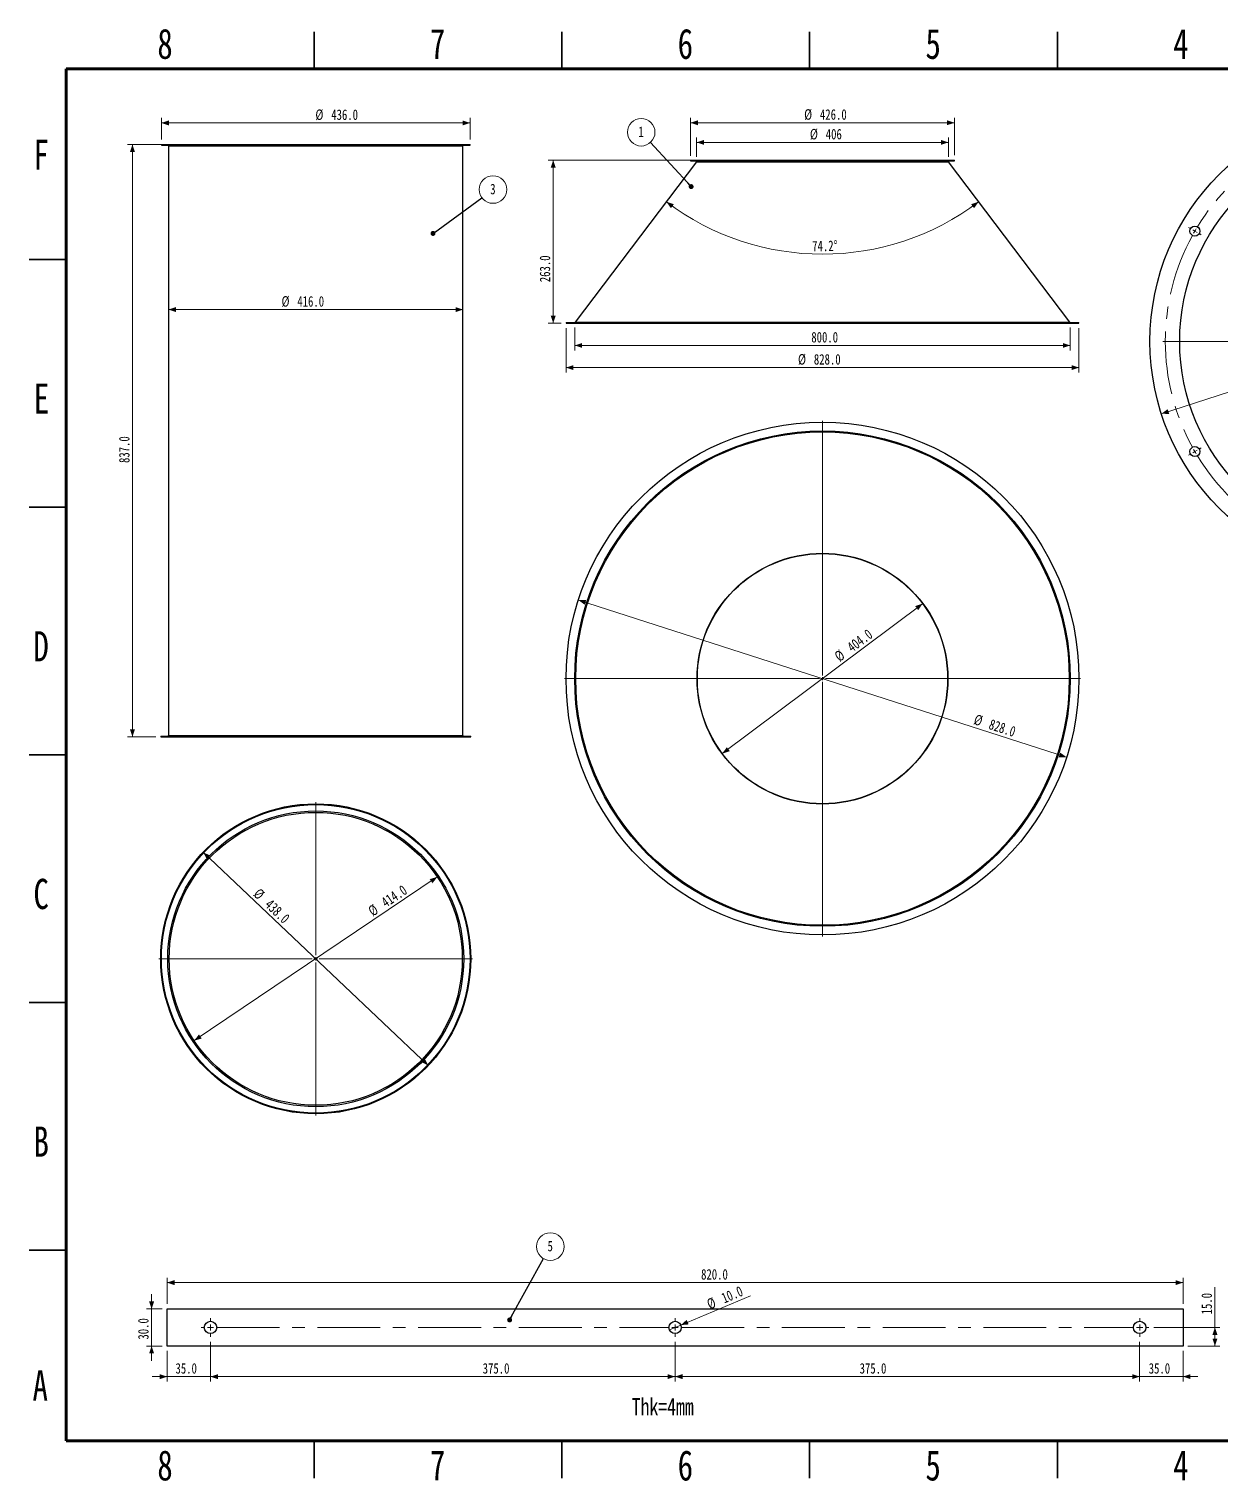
# Paper-space layout 'Sheet9' of a CAD drawing. Header units: millimetres. Extents: x 2 to 418, y 2 to 295.
# Drawn here: x 2.5 to 243, y 1.9 to 295 of the extents above; entities that cross this region are included whole.
import ezdxf

# ---------------------------------------------------------------- set-up
doc = ezdxf.new("R2010")
doc.units = ezdxf.units.MM
doc.linetypes.add('CENTERX2', pattern=[20.32, 12.7, -2.54, 2.54, -2.54])
doc.styles.add('SLDTEXTSTYLE0', font='TXT', dxfattribs={"width": 0.75})
doc.dimstyles.new('SLDDIMSTYLE12', dxfattribs={"dimtxt": 2.116667, "dimasz": 1.5, "dimexe": 0, "dimexo": 0.0625, "dimgap": 0.529167, "dimtad": 1, "dimdec": 1, "dimlfac": 7, "dimrnd": 1e-09, "dimzin": 4, "dimdsep": 46, "dimtxsty": 'SLDTEXTSTYLE0', "dimsah": 1, "dimcen": 0, "dimadec": 0, "dimazin": 1, "dimtfac": 1, "dimtdec": 0, "dimtmove": 0, "dimatfit": 3, "dimfxl": 1, "dimfrac": 2, "dimtolj": 1, "dimtzin": 12, "dimarcsym": 0})
doc.dimstyles.new('SLDDIMSTYLE15', dxfattribs={"dimtxt": 2.116667, "dimasz": 1.5, "dimexe": 0, "dimexo": 0.0625, "dimgap": 0.529167, "dimtad": 1, "dimdec": 1, "dimlfac": 7, "dimrnd": 1e-09, "dimzin": 4, "dimdsep": 46, "dimtxsty": 'SLDTEXTSTYLE0', "dimsah": 1, "dimcen": 0.09, "dimadec": 0, "dimazin": 1, "dimtfac": 1, "dimtdec": 0, "dimtofl": 0, "dimtmove": 0, "dimatfit": 3, "dimfxl": 1, "dimfrac": 2, "dimtolj": 1, "dimtzin": 12, "dimarcsym": 0})
doc.dimstyles.new('SLDDIMSTYLE18', dxfattribs={"dimtxt": 2.116667, "dimasz": 1.5, "dimexe": 0, "dimexo": 0.0625, "dimgap": 0.529167, "dimtad": 1, "dimdec": 1, "dimlfac": 5, "dimrnd": 1e-09, "dimzin": 4, "dimdsep": 46, "dimtxsty": 'SLDTEXTSTYLE0', "dimsah": 1, "dimcen": 0, "dimadec": 0, "dimazin": 1, "dimtfac": 1, "dimtdec": 0, "dimtmove": 0, "dimatfit": 3, "dimfxl": 1, "dimfrac": 2, "dimtolj": 1, "dimtzin": 12, "dimarcsym": 0})
doc.dimstyles.new('SLDDIMSTYLE21', dxfattribs={"dimtxt": 2.116667, "dimasz": 1.5, "dimexe": 0, "dimexo": 0.0625, "dimgap": 0.529167, "dimtad": 1, "dimdec": 1, "dimlfac": 8, "dimrnd": 1e-09, "dimzin": 4, "dimdsep": 46, "dimtxsty": 'SLDTEXTSTYLE0', "dimsah": 1, "dimcen": 0, "dimadec": 0, "dimazin": 1, "dimtfac": 1, "dimtdec": 0, "dimtmove": 0, "dimatfit": 3, "dimfxl": 1, "dimfrac": 2, "dimtolj": 1, "dimtzin": 12, "dimarcsym": 0})
doc.dimstyles.new('SLDDIMSTYLE29', dxfattribs={"dimtxt": 2.116667, "dimasz": 1.5, "dimexe": 0, "dimexo": 0.0625, "dimgap": 0.529167, "dimtad": 1, "dimdec": 1, "dimlfac": 8, "dimrnd": 1e-09, "dimzin": 4, "dimdsep": 46, "dimtxsty": 'SLDTEXTSTYLE0', "dimsah": 1, "dimcen": 0.09, "dimadec": 0, "dimazin": 1, "dimtfac": 1, "dimtdec": 0, "dimtofl": 0, "dimtmove": 0, "dimatfit": 3, "dimfxl": 1, "dimfrac": 2, "dimtolj": 1, "dimtzin": 12, "dimarcsym": 0})
doc.dimstyles.new('SLDDIMSTYLE3', dxfattribs={"dimtxt": 0.18, "dimasz": 1, "dimexe": 0, "dimexo": 0.0625, "dimgap": 0, "dimtad": 0, "dimtih": 1, "dimtoh": 1, "dimdec": 0, "dimrnd": 1e-09, "dimzin": 0, "dimdsep": 46, "dimtxsty": 'Standard', "dimblk1": 'DOT', "dimblk2": 'DOT', "dimsah": 1, "dimcen": 0.09, "dimadec": 0, "dimazin": 0, "dimtfac": 1, "dimtdec": 0, "dimtofl": 0, "dimtmove": 0, "dimatfit": 3, "dimldrblk": 'DOT', "dimfxl": 1, "dimfrac": 2, "dimtolj": 1, "dimtzin": 0, "dimarcsym": 0})
doc.dimstyles.new('SLDDIMSTYLE44', dxfattribs={"dimtxt": 2.116667, "dimasz": 1.5, "dimexe": 0, "dimexo": 0.0625, "dimgap": 0.529167, "dimtad": 1, "dimdec": 4, "dimlfac": 8, "dimzin": 12, "dimdsep": 46, "dimtxsty": 'SLDTEXTSTYLE0', "dimsah": 1, "dimcen": 0.09, "dimazin": 3, "dimtfac": 1, "dimtdec": 0, "dimtofl": 0, "dimtmove": 0, "dimatfit": 3, "dimfxl": 1, "dimfrac": 2, "dimtolj": 1, "dimtzin": 12, "dimarcsym": 0})
doc.dimstyles.new('SLDDIMSTYLE45', dxfattribs={"dimtxt": 2.116667, "dimasz": 1.5, "dimexe": 0, "dimexo": 0.0625, "dimgap": 0.529167, "dimtad": 1, "dimdec": 0, "dimlfac": 8, "dimrnd": 1e-09, "dimzin": 12, "dimdsep": 46, "dimtxsty": 'SLDTEXTSTYLE0', "dimsah": 1, "dimcen": 0.09, "dimadec": 0, "dimazin": 3, "dimtfac": 1, "dimtdec": 0, "dimtofl": 0, "dimtmove": 0, "dimatfit": 3, "dimfxl": 1, "dimfrac": 2, "dimtolj": 1, "dimtzin": 12, "dimarcsym": 0})
doc.dimstyles.new('SLDDIMSTYLE46', dxfattribs={"dimtxt": 2.116667, "dimasz": 1.5, "dimexe": 0, "dimexo": 0.0625, "dimgap": 0.529167, "dimtad": 1, "dimdec": 1, "dimlfac": 4, "dimrnd": 1e-09, "dimzin": 4, "dimdsep": 46, "dimtxsty": 'SLDTEXTSTYLE0', "dimsah": 1, "dimcen": 0.09, "dimadec": 0, "dimazin": 1, "dimtfac": 1, "dimtdec": 0, "dimtmove": 0, "dimatfit": 0, "dimfxl": 1, "dimfrac": 2, "dimtolj": 1, "dimtzin": 12, "dimarcsym": 0})
doc.dimstyles.new('SLDDIMSTYLE47', dxfattribs={"dimtxt": 2.116667, "dimasz": 1.5, "dimexe": 0, "dimexo": 0.0625, "dimgap": 0.529167, "dimtad": 1, "dimdec": 1, "dimlfac": 4, "dimrnd": 1e-09, "dimzin": 4, "dimdsep": 46, "dimtxsty": 'SLDTEXTSTYLE0', "dimsah": 1, "dimcen": 0.09, "dimadec": 0, "dimazin": 1, "dimtfac": 1, "dimtdec": 0, "dimtofl": 0, "dimtmove": 0, "dimatfit": 3, "dimfxl": 1, "dimfrac": 2, "dimtolj": 1, "dimtzin": 12, "dimarcsym": 0})
doc.dimstyles.new('SLDDIMSTYLE48', dxfattribs={"dimtxt": 2.116667, "dimasz": 1.5, "dimexe": 0, "dimexo": 0.0625, "dimgap": 0.529167, "dimtad": 1, "dimdec": 1, "dimlfac": 4, "dimrnd": 1e-09, "dimzin": 4, "dimdsep": 46, "dimtxsty": 'SLDTEXTSTYLE0', "dimblk1": 'NONE', "dimsah": 1, "dimcen": 0, "dimadec": 0, "dimazin": 1, "dimtfac": 1, "dimtdec": 0, "dimtmove": 0, "dimatfit": 3, "dimldrblk": 'NONE', "dimfxl": 1, "dimfrac": 2, "dimtolj": 1, "dimtzin": 12, "dimarcsym": 0})

# ---------------------------------------------------------------- blocks, each defined once
blk = doc.blocks.new('_D_146')
at = {"color": 7, "linetype": 'Continuous', "lineweight": 18}
for p, q in [((29.49, 271.72), (22.37, 271.72)), ((23.37, 152.15), (23.37, 271.72)), ((28.06, 152.15), (22.37, 152.15))]:
    blk.add_line(p, q, dxfattribs=at)
for points in [[(23.37, 271.72), (22.87, 270.22), (23.87, 270.22)], [(23.37, 152.15), (23.87, 153.65), (22.87, 153.65)]]:
    blk.add_solid(points, dxfattribs=at)
at = {"color": 7, "linetype": 'Continuous', "lineweight": 18, "insert": (20.65, 207.43), "char_height": 2.117, "attachment_point": 1, "rotation": 90, "style": 'SLDTEXTSTYLE0'}
blk.add_mtext('837.0', dxfattribs=at)
blk = doc.blocks.new('_D_147')
at = {"color": 7, "linetype": 'Continuous', "lineweight": 18}
for p, q in [((29.21, 272.72), (29.21, 277.08)), ((91.49, 276.08), (29.21, 276.08)), ((91.49, 272.72), (91.49, 277.08))]:
    blk.add_line(p, q, dxfattribs=at)
for points in [[(29.21, 276.08), (30.71, 275.58), (30.71, 276.58)], [(91.49, 276.08), (89.99, 276.58), (89.99, 275.58)]]:
    blk.add_solid(points, dxfattribs=at)
at = {"color": 7, "linetype": 'Continuous', "lineweight": 18, "char_height": 2.117, "attachment_point": 1, "style": 'SLDTEXTSTYLE0'}
for s, insert in [('%%c', (60.29, 278.81)), ('436.0', (63.48, 278.81))]:
    blk.add_mtext(s, dxfattribs=dict(at, insert=insert))
blk = doc.blocks.new('_D_148')
at = {"color": 7, "linetype": 'Continuous', "lineweight": 18}
blk.add_line((90.06, 238.4), (30.64, 238.4), dxfattribs=at)
for points in [[(30.64, 238.4), (32.14, 237.9), (32.14, 238.9)], [(90.06, 238.4), (88.56, 238.9), (88.56, 237.9)]]:
    blk.add_solid(points, dxfattribs=at)
at = {"color": 7, "linetype": 'Continuous', "lineweight": 18, "char_height": 2.117, "attachment_point": 1, "style": 'SLDTEXTSTYLE0'}
for s, insert in [('%%c', (53.45, 241.12)), ('416.0', (56.64, 241.12))]:
    blk.add_mtext(s, dxfattribs=dict(at, insert=insert))
blk = doc.blocks.new('SW_NOTE_104')
at = {"color": 0, "linetype": 'Continuous', "lineweight": 0}
blk.add_circle((2.24, 1.64), 2.78, dxfattribs=at)
at = {"color": 0, "linetype": 'Continuous', "lineweight": 0, "insert": (2.22, 2.8), "char_height": 2.12, "attachment_point": 2, "style": 'SLDTEXTSTYLE0'}
blk.add_mtext('3', dxfattribs=at)
blk = doc.blocks.new('_DOT')
at = {"color": 0, "linetype": 'ByBlock', "lineweight": -2}
blk.add_line((-0.5, 0), (-1, 0), dxfattribs=at)
at = {"color": 0, "linetype": 'ByBlock', "const_width": 0.5}
blk.add_lwpolyline([(-0.25, 0, 1), (0.25, 0, 1)], format="xyb", close=True, dxfattribs=at)
blk = doc.blocks.new('_D_149')
at = {"color": 7, "linetype": 'Continuous', "lineweight": 18}
blk.add_line((84.88, 123.85), (35.82, 90.81), dxfattribs=at)
for points in [[(84.88, 123.85), (83.36, 123.42), (83.91, 122.59)], [(35.82, 90.81), (37.34, 91.24), (36.79, 92.07)]]:
    blk.add_solid(points, dxfattribs=at)
at = {"color": 7, "linetype": 'Continuous', "lineweight": 18, "char_height": 2.117, "attachment_point": 1, "rotation": 33.9531, "style": 'SLDTEXTSTYLE0'}
for s, insert in [('414.0', (73.34, 119.36)), ('%%c', (70.69, 117.57))]:
    blk.add_mtext(s, dxfattribs=dict(at, insert=insert))
blk = doc.blocks.new('_D_150')
at = {"color": 7, "linetype": 'Continuous', "lineweight": 18}
blk.add_line((37.63, 128.84), (83.07, 85.82), dxfattribs=at)
for points in [[(37.63, 128.84), (38.38, 127.45), (39.07, 128.17)], [(83.07, 85.82), (82.32, 87.21), (81.63, 86.49)]]:
    blk.add_solid(points, dxfattribs=at)
at = {"color": 7, "linetype": 'Continuous', "lineweight": 18, "char_height": 2.117, "attachment_point": 1, "rotation": 316.5619, "style": 'SLDTEXTSTYLE0'}
for s, insert in [('%%c', (49.07, 121.75)), ('438.0', (51.39, 119.56))]:
    blk.add_mtext(s, dxfattribs=dict(at, insert=insert))
blk = doc.blocks.new('SW_CENTERMARKSYMBOL_21')
at = {"color": 0, "linetype": 'Continuous', "lineweight": 0}
for p, q in [((0, 0.71), (0, 31.64)), ((-0.71, 0), (-31.64, 0)), ((0, 0), (-0.36, 0)), ((0, 0), (0, 0.36)), ((0, 0), (0, -0.36)), ((0, 0), (0.36, 0)), ((0.71, 0), (31.64, 0)), ((0, -0.71), (0, -31.64))]:
    blk.add_line(p, q, dxfattribs=at)
blk = doc.blocks.new('_D_151')
at = {"color": 7, "linetype": 'Continuous', "lineweight": 18}
for p, q in [((136.11, 268.55), (107.27, 268.55)), ((108.27, 235.67), (108.27, 268.55)), ((109.86, 235.67), (107.27, 235.67))]:
    blk.add_line(p, q, dxfattribs=at)
for points in [[(108.27, 268.55), (107.77, 267.05), (108.77, 267.05)], [(108.27, 235.67), (108.77, 237.17), (107.77, 237.17)]]:
    blk.add_solid(points, dxfattribs=at)
at = {"color": 7, "linetype": 'Continuous', "lineweight": 18, "insert": (105.54, 243.93), "char_height": 2.117, "attachment_point": 1, "rotation": 90, "style": 'SLDTEXTSTYLE0'}
blk.add_mtext('263.0', dxfattribs=at)
blk = doc.blocks.new('_D_152')
at = {"color": 7, "linetype": 'Continuous', "lineweight": 18}
for p, q in [((137.21, 269.22), (137.21, 273.15)), ((188.01, 269.22), (188.01, 273.15)), ((188.01, 272.15), (137.21, 272.15))]:
    blk.add_line(p, q, dxfattribs=at)
for points in [[(137.21, 272.15), (138.71, 271.65), (138.71, 272.65)], [(188.01, 272.15), (186.51, 272.65), (186.51, 271.65)]]:
    blk.add_solid(points, dxfattribs=at)
at = {"color": 7, "linetype": 'Continuous', "lineweight": 18, "char_height": 2.117, "attachment_point": 1, "style": 'SLDTEXTSTYLE0'}
for s, insert in [('%%c', (160.08, 274.88)), ('406', (163.27, 274.88))]:
    blk.add_mtext(s, dxfattribs=dict(at, insert=insert))
blk = doc.blocks.new('_D_153')
at = {"color": 7, "linetype": 'Continuous', "lineweight": 18}
for p, q in [((112.61, 234.8), (112.61, 230.16)), ((212.61, 234.8), (212.61, 230.16)), ((212.61, 231.16), (112.61, 231.16))]:
    blk.add_line(p, q, dxfattribs=at)
for points in [[(112.61, 231.16), (114.11, 230.66), (114.11, 231.66)], [(212.61, 231.16), (211.11, 231.66), (211.11, 230.66)]]:
    blk.add_solid(points, dxfattribs=at)
at = {"color": 7, "linetype": 'Continuous', "lineweight": 18, "insert": (160.35, 233.89), "char_height": 2.117, "attachment_point": 1, "style": 'SLDTEXTSTYLE0'}
blk.add_mtext('800.0', dxfattribs=at)
blk = doc.blocks.new('_D_154')
at = {"color": 7, "linetype": 'Continuous', "lineweight": 18}
for p, q in [((110.86, 234.67), (110.86, 225.69)), ((214.36, 234.67), (214.36, 225.69)), ((110.86, 226.69), (214.36, 226.69))]:
    blk.add_line(p, q, dxfattribs=at)
for points in [[(110.86, 226.69), (112.36, 226.19), (112.36, 227.19)], [(214.36, 226.69), (212.86, 227.19), (212.86, 226.19)]]:
    blk.add_solid(points, dxfattribs=at)
at = {"color": 7, "linetype": 'Continuous', "lineweight": 18, "char_height": 2.117, "attachment_point": 1, "style": 'SLDTEXTSTYLE0'}
for s, insert in [('%%c', (157.67, 229.42)), ('828.0', (160.87, 229.42))]:
    blk.add_mtext(s, dxfattribs=dict(at, insert=insert))
blk = doc.blocks.new('_D_155')
at = {"color": 7, "linetype": 'Continuous', "lineweight": 18}
for p, q in [((135.98, 269.42), (135.98, 277.12)), ((189.23, 276.12), (135.98, 276.12)), ((189.23, 269.55), (189.23, 277.12))]:
    blk.add_line(p, q, dxfattribs=at)
for points in [[(135.98, 276.12), (137.48, 275.62), (137.48, 276.62)], [(189.23, 276.12), (187.73, 276.62), (187.73, 275.62)]]:
    blk.add_solid(points, dxfattribs=at)
at = {"color": 7, "linetype": 'Continuous', "lineweight": 18, "char_height": 2.117, "attachment_point": 1, "style": 'SLDTEXTSTYLE0'}
for s, insert in [('%%c', (158.91, 278.85)), ('426.0', (162.1, 278.85))]:
    blk.add_mtext(s, dxfattribs=dict(at, insert=insert))
blk = doc.blocks.new('_D_156')
at = {"color": 7, "linetype": 'Continuous', "lineweight": 18}
blk.add_arc((162.61, 301.8), 52.21, 232.8869, 307.1131, dxfattribs=at)
for points in [[(131.11, 260.16), (132.02, 258.87), (132.61, 259.68)], [(194.11, 260.16), (192.61, 259.68), (193.2, 258.87)]]:
    blk.add_solid(points, dxfattribs=at)
at = {"color": 7, "linetype": 'Continuous', "lineweight": 18, "insert": (160.5, 252.25), "char_height": 2.117, "attachment_point": 1, "rotation": 1.3832, "style": 'SLDTEXTSTYLE0'}
blk.add_mtext('74.2°', dxfattribs=at)
blk = doc.blocks.new('SW_NOTE_105')
at = {"color": 0, "linetype": 'Continuous', "lineweight": 0}
blk.add_circle((-1.88, 2.05), 2.78, dxfattribs=at)
at = {"color": 0, "linetype": 'Continuous', "lineweight": 0, "insert": (-1.9, 3.21), "char_height": 2.12, "attachment_point": 2, "style": 'SLDTEXTSTYLE0'}
blk.add_mtext('1', dxfattribs=at)
blk = doc.blocks.new('_D_157')
at = {"color": 7, "linetype": 'Continuous', "lineweight": 18}
blk.add_line((182.82, 179.03), (142.39, 148.76), dxfattribs=at)
for points in [[(182.82, 179.03), (181.32, 178.53), (181.92, 177.73)], [(142.39, 148.76), (143.9, 149.25), (143.3, 150.06)]]:
    blk.add_solid(points, dxfattribs=at)
at = {"color": 7, "linetype": 'Continuous', "lineweight": 18, "char_height": 2.117, "attachment_point": 1, "rotation": 36.8275, "style": 'SLDTEXTSTYLE0'}
for s, insert in [('404.0', (167.34, 170.81)), ('%%c', (164.78, 168.9))]:
    blk.add_mtext(s, dxfattribs=dict(at, insert=insert))
blk = doc.blocks.new('_D_158')
at = {"color": 7, "linetype": 'Continuous', "lineweight": 18}
blk.add_line((211.87, 148.03), (113.35, 179.76), dxfattribs=at)
for points in [[(113.35, 179.76), (114.62, 178.82), (114.93, 179.77)], [(211.87, 148.03), (210.59, 148.96), (210.28, 148.01)]]:
    blk.add_solid(points, dxfattribs=at)
at = {"color": 7, "linetype": 'Continuous', "lineweight": 18, "char_height": 2.117, "attachment_point": 1, "rotation": 342.1462, "style": 'SLDTEXTSTYLE0'}
for s, insert in [('%%c', (193.62, 156.77)), ('828.0', (196.66, 155.79))]:
    blk.add_mtext(s, dxfattribs=dict(at, insert=insert))
blk = doc.blocks.new('SW_CENTERMARKSYMBOL_22')
at = {"color": 0, "linetype": 'Continuous', "lineweight": 0}
for p, q in [((0, 0.625), (0, 52.0625)), ((-0.625, 0), (-52.0625, 0)), ((0, 0), (-0.3125, 0)), ((0, 0), (0, 0.3125)), ((0, 0), (0, -0.3125)), ((0, 0), (0.3125, 0)), ((0.625, 0), (52.0625, 0)), ((0, -0.625), (0, -52.0625))]:
    blk.add_line(p, q, dxfattribs=at)
blk = doc.blocks.new('_D_161')
at = {"color": 7, "linetype": 'Continuous', "lineweight": 18}
blk.add_line((321.58, 246.62), (230.99, 217.36), dxfattribs=at)
for points in [[(321.58, 246.62), (320, 246.63), (320.31, 245.68)], [(230.99, 217.36), (232.57, 217.35), (232.26, 218.3)]]:
    blk.add_solid(points, dxfattribs=at)
at = {"color": 7, "linetype": 'Continuous', "lineweight": 18, "char_height": 2.117, "attachment_point": 1, "rotation": 17.8987, "style": 'SLDTEXTSTYLE0'}
for s, insert in [('476.0', (301.29, 242.93)), ('%%c', (298.24, 241.95))]:
    blk.add_mtext(s, dxfattribs=dict(at, insert=insert))
blk = doc.blocks.new('SW_CENTERMARKSYMBOL_23')
at = {"color": 0, "linetype": 'Continuous', "lineweight": 0}
for p, q in [((-38.54, 23.25), (-38.54, 23.75)), ((-38.54, -21.25), (-38.54, 22.75)), ((-38.54, 22.25), (-38.54, 22.75)), ((-38.54, 22.25), (-38.54, 21.75)), ((-38.54, 21.25), (-38.54, 20.75)), ((-77.94, 0.5), (-78.38, 0.75)), ((-77.08, 0), (-77.51, 0.25)), ((-77.08, 0), (-76.64, -0.25)), ((0, 0), (-0.43, -0.25)), ((0, 0), (0.43, 0.25)), ((0.87, 0.5), (1.3, 0.75)), ((-76.21, -0.5), (-75.78, -0.75)), ((-0.87, -0.5), (-1.3, -0.75)), ((-39.54, -22.25), (-83.54, -22.25)), ((-38.54, -22.25), (-39.04, -22.25)), ((-38.54, -22.25), (-38.54, -21.75)), ((-38.54, -22.25), (-38.54, -22.75)), ((-38.54, -22.25), (-38.04, -22.25)), ((-38.54, -23.25), (-38.54, -67.25)), ((-37.54, -22.25), (6.46, -22.25)), ((-76.21, -44), (-75.78, -43.75)), ((-0.87, -44), (-1.3, -43.75)), ((-77.94, -45), (-78.38, -45.25)), ((-77.08, -44.5), (-77.51, -44.75)), ((-77.08, -44.5), (-76.64, -44.25)), ((0, -44.5), (-0.43, -44.25)), ((0, -44.5), (0.43, -44.75)), ((0.87, -45), (1.3, -45.25)), ((-38.54, -65.75), (-38.54, -65.25)), ((-38.54, -66.75), (-38.54, -66.25)), ((-38.54, -66.75), (-38.54, -67.25)), ((-38.54, -67.75), (-38.54, -68.25))]:
    blk.add_line(p, q, dxfattribs=at)
at = {"color": 0, "linetype": 'CENTERX2', "lineweight": 0}
for start, end in [(91.2875, 148.7125), (31.2875, 88.7125), (151.2875, 208.7125), (331.2875, 28.7125), (211.2875, 268.7125), (271.2875, 328.7125)]:
    blk.add_arc((-38.54, -22.25), 44.5, start, end, dxfattribs=at)
at = {"color": 0, "linetype": 'Continuous', "lineweight": 0}
for start, end in [(90, 90.6438), (89.3562, 90), (150, 150.6438), (149.3562, 150), (30, 30.6438), (29.3562, 30), (209.3562, 210), (210, 210.6438), (329.3562, 330), (330, 330.6438), (269.3562, 270), (270, 270.6438)]:
    blk.add_arc((-38.54, -22.25), 44.5, start, end, dxfattribs=at)
blk = doc.blocks.new('_D_163')
at = {"color": 7, "linetype": 'Continuous', "lineweight": 18}
for p, q in [((27.23, 36.66), (27.23, 39.66)), ((29.36, 36.66), (26.23, 36.66)), ((27.23, 29.16), (27.23, 36.66)), ((29.36, 29.16), (26.23, 29.16)), ((27.23, 29.16), (27.23, 26.16))]:
    blk.add_line(p, q, dxfattribs=at)
for points in [[(27.23, 36.66), (27.73, 38.16), (26.73, 38.16)], [(27.23, 29.16), (26.73, 27.66), (27.73, 27.66)]]:
    blk.add_solid(points, dxfattribs=at)
at = {"color": 7, "linetype": 'Continuous', "lineweight": 18, "insert": (24.5, 30.46), "char_height": 2.117, "attachment_point": 1, "rotation": 90, "style": 'SLDTEXTSTYLE0'}
blk.add_mtext('30.0', dxfattribs=at)
blk = doc.blocks.new('_D_164')
at = {"color": 7, "linetype": 'Continuous', "lineweight": 18}
for p, q in [((30.36, 37.66), (30.36, 42.96)), ((30.36, 41.96), (235.36, 41.96)), ((235.36, 37.66), (235.36, 42.96))]:
    blk.add_line(p, q, dxfattribs=at)
for points in [[(30.36, 41.96), (31.86, 41.46), (31.86, 42.46)], [(235.36, 41.96), (233.86, 42.46), (233.86, 41.46)]]:
    blk.add_solid(points, dxfattribs=at)
at = {"color": 7, "linetype": 'Continuous', "lineweight": 18, "insert": (138.11, 44.69), "char_height": 2.117, "attachment_point": 1, "style": 'SLDTEXTSTYLE0'}
blk.add_mtext('820.0', dxfattribs=at)
blk = doc.blocks.new('_D_165')
at = {"color": 7, "linetype": 'Continuous', "lineweight": 18}
for p, q in [((39.11, 30.03), (39.11, 21.98)), ((30.36, 28.16), (30.36, 21.98)), ((30.36, 22.98), (27.36, 22.98)), ((39.11, 22.98), (30.36, 22.98)), ((39.11, 22.98), (42.11, 22.98))]:
    blk.add_line(p, q, dxfattribs=at)
for points in [[(30.36, 22.98), (28.86, 23.48), (28.86, 22.48)], [(39.11, 22.98), (40.61, 22.48), (40.61, 23.48)]]:
    blk.add_solid(points, dxfattribs=at)
at = {"color": 7, "linetype": 'Continuous', "lineweight": 18, "insert": (32.05, 25.71), "char_height": 2.117, "attachment_point": 1, "style": 'SLDTEXTSTYLE0'}
blk.add_mtext('35.0', dxfattribs=at)
blk = doc.blocks.new('_D_166')
at = {"color": 7, "linetype": 'Continuous', "lineweight": 18}
for p, q in [((39.11, 30.03), (39.11, 21.98)), ((132.86, 30.03), (132.86, 21.98)), ((39.11, 22.98), (132.86, 22.98))]:
    blk.add_line(p, q, dxfattribs=at)
for points in [[(39.11, 22.98), (40.61, 22.48), (40.61, 23.48)], [(132.86, 22.98), (131.36, 23.48), (131.36, 22.48)]]:
    blk.add_solid(points, dxfattribs=at)
at = {"color": 7, "linetype": 'Continuous', "lineweight": 18, "insert": (94.04, 25.71), "char_height": 2.117, "attachment_point": 1, "style": 'SLDTEXTSTYLE0'}
blk.add_mtext('375.0', dxfattribs=at)
blk = doc.blocks.new('_D_167')
at = {"color": 7, "linetype": 'Continuous', "lineweight": 18}
for p, q in [((132.86, 30.03), (132.86, 21.98)), ((226.61, 30.03), (226.61, 21.98)), ((132.86, 22.98), (226.61, 22.98))]:
    blk.add_line(p, q, dxfattribs=at)
for points in [[(132.86, 22.98), (134.36, 22.48), (134.36, 23.48)], [(226.61, 22.98), (225.11, 23.48), (225.11, 22.48)]]:
    blk.add_solid(points, dxfattribs=at)
at = {"color": 7, "linetype": 'Continuous', "lineweight": 18, "insert": (170.1, 25.71), "char_height": 2.117, "attachment_point": 1, "style": 'SLDTEXTSTYLE0'}
blk.add_mtext('375.0', dxfattribs=at)
blk = doc.blocks.new('_D_168')
at = {"color": 7, "linetype": 'Continuous', "lineweight": 18}
for p, q in [((226.61, 30.03), (226.61, 21.98)), ((235.36, 28.16), (235.36, 21.98)), ((226.61, 22.98), (223.61, 22.98)), ((226.61, 22.98), (235.36, 22.98)), ((235.36, 22.98), (238.36, 22.98))]:
    blk.add_line(p, q, dxfattribs=at)
for points in [[(226.61, 22.98), (225.11, 23.48), (225.11, 22.48)], [(235.36, 22.98), (236.86, 22.48), (236.86, 23.48)]]:
    blk.add_solid(points, dxfattribs=at)
at = {"color": 7, "linetype": 'Continuous', "lineweight": 18, "insert": (228.44, 25.71), "char_height": 2.117, "attachment_point": 1, "style": 'SLDTEXTSTYLE0'}
blk.add_mtext('35.0', dxfattribs=at)
blk = doc.blocks.new('_D_169')
at = {"color": 7, "linetype": 'Continuous', "lineweight": 18}
for p, q in [((241.8, 32.91), (241.8, 41.02)), ((229.49, 32.91), (242.8, 32.91)), ((241.8, 32.91), (241.8, 29.16)), ((236.36, 29.16), (242.8, 29.16))]:
    blk.add_line(p, q, dxfattribs=at)
for points in [[(241.8, 32.91), (241.3, 31.41), (242.3, 31.41)], [(241.8, 29.16), (242.3, 30.66), (241.3, 30.66)]]:
    blk.add_solid(points, dxfattribs=at)
at = {"color": 7, "linetype": 'Continuous', "lineweight": 18, "insert": (239.08, 35.55), "char_height": 2.117, "attachment_point": 1, "rotation": 90, "style": 'SLDTEXTSTYLE0'}
blk.add_mtext('15.0', dxfattribs=at)
blk = doc.blocks.new('_D_170')
at = {"color": 7, "linetype": 'Continuous', "lineweight": 18}
for q in [(148.07, 39.32), (131.71, 32.42)]:
    blk.add_line((134.02, 33.39), q, dxfattribs=at)
blk.add_solid([(134.02, 33.39), (135.59, 33.52), (135.2, 34.44)], dxfattribs=at)
at = {"color": 7, "linetype": 'Continuous', "lineweight": 18, "char_height": 2.117, "attachment_point": 1, "rotation": 22.8812, "style": 'SLDTEXTSTYLE0'}
for s, insert in [('10.0', (141.97, 39.69)), ('%%c', (139.03, 38.45))]:
    blk.add_mtext(s, dxfattribs=dict(at, insert=insert))
blk = doc.blocks.new('_NONE')
blk = doc.blocks.new('SW_NOTE_107')
at = {"color": 0, "linetype": 'Continuous', "lineweight": 0}
blk.add_circle((1.35, 2.43), 2.78, dxfattribs=at)
at = {"color": 0, "linetype": 'Continuous', "lineweight": 0, "insert": (1.33, 3.59), "char_height": 2.12, "attachment_point": 2, "style": 'SLDTEXTSTYLE0'}
blk.add_mtext('5', dxfattribs=at)
blk = doc.blocks.new('SW_CENTERMARKSYMBOL_24')
at = {"color": 0, "linetype": 'Continuous', "lineweight": 0}
for p, q in [((-93.75, 1.25), (-93.75, 1.875)), ((-93.75, 0), (-93.75, 0.625)), ((0, 0), (-0.625, 0)), ((0, 1.25), (0, 1.875)), ((0, 0), (0, 0.625)), ((0, 0), (0, -0.625)), ((0, 0), (0.625, 0)), ((93.75, 0), (93.125, 0)), ((93.75, 1.25), (93.75, 1.875)), ((93.75, 0), (93.75, 0.625)), ((93.75, 0), (93.75, -0.625)), ((93.75, 0), (94.375, 0)), ((95, 0), (95.625, 0)), ((-95, 0), (-95.625, 0)), ((-93.75, 0), (-94.375, 0)), ((-93.75, 0), (-93.75, -0.625)), ((-93.75, 0), (-93.125, 0)), ((-93.75, -1.25), (-93.75, -1.875)), ((0, -1.25), (0, -1.875)), ((93.75, -1.25), (93.75, -1.875))]:
    blk.add_line(p, q, dxfattribs=at)
at = {"color": 0, "linetype": 'CENTERX2', "lineweight": 0}
for p, q in [((1.25, 0), (92.5, 0)), ((-92.5, 0), (-1.25, 0))]:
    blk.add_line(p, q, dxfattribs=at)

psp = doc.layouts.new('Sheet9')

# ---------------------------------------------------------------- linework, layer by layer
at = {"color": 7, "linetype": 'Continuous', "lineweight": 35}
for p, q in [((60, 287), (60, 294.5)), ((110, 287), (110, 294.5)), ((160, 287), (160, 294.5)), ((210, 294.5), (210, 287)), ((210, 287), (210, 294.5)), ((10, 248.5), (2.5, 248.5)), ((10, 198.5), (2.5, 198.5)), ((2.5, 148.5), (10, 148.5)), ((10, 148.5), (2.5, 148.5)), ((10, 98.5), (2.5, 98.5)), ((10, 48.5), (2.5, 48.5)), ((60, 10), (60, 2.5)), ((110, 10), (110, 2.5)), ((160, 10), (160, 2.5)), ((210, 2.5), (210, 10)), ((210, 10), (210, 2.5))]:
    psp.add_line(p, q, dxfattribs=at)
at = {"color": 7, "linetype": 'Continuous', "lineweight": 70}
for p, q in [((10, 10), (10, 287)), ((10, 287), (410, 287)), ((410, 10), (10, 10))]:
    psp.add_line(p, q, dxfattribs=at)
at = {"color": 7, "linetype": 'Continuous', "lineweight": 25}
for p, q in [((29.207508, 271.719291), (29.207508, 271.576434)), ((29.207508, 271.719291), (60.350365, 271.719291)), ((29.207508, 271.576434), (60.350365, 271.576434)), ((30.636079, 271.433577), (30.636079, 152.433577)), ((60.350365, 271.719291), (91.493222, 271.719291)), ((60.350365, 271.576434), (91.493222, 271.576434)), ((90.064651, 152.433577), (90.064651, 271.433577)), ((91.493222, 271.576434), (91.493222, 271.719291)), ((137.20502, 268.223876), (112.708347, 235.848876)), ((135.983004, 268.549299), (135.983004, 268.424299)), ((135.983004, 268.549299), (162.608004, 268.549299)), ((135.983004, 268.424299), (162.608004, 268.424299)), ((162.608004, 268.549299), (189.233004, 268.549299)), ((162.608004, 268.424299), (189.233004, 268.424299)), ((212.507661, 235.848876), (188.010988, 268.223876)), ((189.233004, 268.424299), (189.233004, 268.549299)), ((110.858004, 235.799299), (110.858004, 235.674299)), ((110.858004, 235.799299), (162.608004, 235.799299)), ((110.858004, 235.674299), (162.608004, 235.674299)), ((162.608004, 235.799299), (214.358004, 235.799299)), ((162.608004, 235.674299), (214.358004, 235.674299)), ((214.358004, 235.674299), (214.358004, 235.799299)), ((29.064651, 152.290719), (29.064651, 152.147862)), ((29.064651, 152.290719), (60.350365, 152.290719)), ((29.064651, 152.147862), (60.350365, 152.147862)), ((60.350365, 152.290719), (91.636079, 152.290719)), ((60.350365, 152.147862), (91.636079, 152.147862)), ((91.636079, 152.147862), (91.636079, 152.290719)), ((30.364236, 36.657132), (235.364236, 36.657132)), ((30.364236, 29.157132), (30.364236, 36.657132)), ((235.364236, 36.657132), (235.364236, 29.157132)), ((235.364236, 29.157132), (30.364236, 29.157132))]:
    psp.add_line(p, q, dxfattribs=at)
at = {"color": 8, "linetype": 'Continuous', "lineweight": 25}
for p, q in [((30.636079, 271.433577), (60.350365, 271.433577)), ((60.350365, 271.433577), (90.064651, 271.433577)), ((137.20502, 268.223876), (162.608004, 268.223876)), ((162.608004, 268.223876), (188.010988, 268.223876)), ((112.708347, 235.848876), (162.608004, 235.848876)), ((162.608004, 235.848876), (212.507661, 235.848876)), ((30.636079, 152.433577), (60.350365, 152.433577)), ((60.350365, 152.433577), (90.064651, 152.433577))]:
    psp.add_line(p, q, dxfattribs=at)
at = {"color": 7, "linetype": 'Continuous', "lineweight": 25}
for centre, radius in [((276.287219, 231.989677), 47.6), ((276.287219, 231.989677), 41.6), ((237.749089, 254.239677), 1), ((162.608004, 163.892714), 51.75), ((162.608004, 163.892714), 49.999337), ((162.608004, 163.892714), 49.799976), ((237.749089, 209.739677), 1), ((162.608004, 163.892714), 25.303303), ((162.608004, 163.892714), 25.252664), ((60.350365, 107.330715), 31.285714), ((60.350365, 107.330715), 31.142857), ((60.350365, 107.330715), 29.857143), ((60.350365, 107.330715), 29.571429), ((39.114236, 32.907132), 1.25), ((132.864236, 32.907132), 1.25), ((226.614236, 32.907132), 1.25)]:
    psp.add_circle(centre, radius, dxfattribs=at)
for centre, radius, start, end in [((30.493222, 271.433577), 0.142857, 0, 90), ((90.207508, 271.433577), 0.142857, 90, 180), ((137.10534, 268.299299), 0.125, 322.8868834, 90), ((188.110669, 268.299299), 0.125, 90, 217.1131166), ((112.608667, 235.924299), 0.125, 270, 322.8868834), ((212.607342, 235.924299), 0.125, 217.1131166, 270), ((30.493222, 152.433577), 0.142857, 270, 0), ((90.207508, 152.433577), 0.142857, 180, 270)]:
    psp.add_arc(centre, radius, start, end, dxfattribs=at)

# ---------------------------------------------------------------- block references
at = {"color": 7, "linetype": 'Continuous', "lineweight": 0}
for name, p in [('SW_NOTE_105', (127.904456, 272.15429)), ('SW_CENTERMARKSYMBOL_23', (314.82535, 254.239677)), ('SW_NOTE_104', (93.876569, 260.994286)), ('SW_CENTERMARKSYMBOL_22', (162.608004, 163.892714)), ('SW_CENTERMARKSYMBOL_21', (60.350365, 107.330715)), ('SW_NOTE_107', (106.338409, 46.805078)), ('SW_CENTERMARKSYMBOL_24', (132.864236, 32.907132))]:
    psp.add_blockref(name, p, dxfattribs=at)

# ---------------------------------------------------------------- texts
at = {"color": 7, "linetype": 'Continuous', "lineweight": 0, "style": 'SLDTEXTSTYLE0'}
for s, insert, char_height, attachment_point in [('8', (29.938617, 295.11369), 6.096, 2), ('7', (84.938617, 295.11369), 6.096, 2), ('6', (134.938617, 295.11369), 6.096, 2), ('5', (184.938617, 295.11369), 6.096, 2), ('4', (234.938617, 295.11369), 6.096, 2), ('F', (4.9365, 272.72569), 6.096, 2), ('E', (5.010583, 223.47569), 6.096, 2), ('D', (4.93015, 173.47569), 6.096, 2), ('C', (4.9365, 123.47569), 6.096, 2), ('B', (4.953433, 73.47569), 6.096, 2), ('A', (4.756583, 24.22569), 6.096, 2), ('Thk=4mm', (124.119588, 18.673711), 3.5, 1), ('8', (29.938617, 8.11369), 6.096, 2), ('7', (84.938617, 8.11369), 6.096, 2), ('6', (134.938617, 8.11369), 6.096, 2), ('5', (184.938617, 8.11369), 6.096, 2), ('4', (234.938617, 8.11369), 6.096, 2)]:
    psp.add_mtext(s, dxfattribs=dict(at, insert=insert, char_height=char_height, attachment_point=attachment_point))

# ---------------------------------------------------------------- dimensions: what is measured, and where the dimension line sits
at = {"color": 7, "linetype": 'Continuous', "lineweight": 18}
for base, p1, p2, dimstyle, picture, middle in [((29.207508, 276.083279), (91.493222, 271.719291), (29.207508, 271.719291), 'SLDDIMSTYLE15', '_D_147', (65.40181, 276.083279)), ((135.983004, 276.123361), (189.233004, 268.549299), (135.983004, 268.424299), 'SLDDIMSTYLE29', '_D_155', (164.021598, 276.123361)), ((137.20502, 272.148467), (188.010988, 268.223876), (137.20502, 268.223876), 'SLDDIMSTYLE45', '_D_152', (164.021598, 272.148467)), ((30.636079, 238.395219), (90.064651, 271.433577), (30.636079, 271.433577), 'SLDDIMSTYLE15', '_D_148', (58.562457, 238.395219)), ((214.358004, 226.691586), (110.858004, 235.674299), (214.358004, 235.674299), 'SLDDIMSTYLE29', '_D_154', (162.786207, 226.691586))]:
    dim = psp.add_linear_dim(base=base, p1=p1, p2=p2, text='%%c<>', dimstyle=dimstyle, dxfattribs=at)
    dim.commit()
    dim.dimension.update_dxf_attribs({"geometry": picture, "text_midpoint": middle, "dimtype": 160})
for base, p1, p2, angle, dimstyle, picture, middle in [((23.374808, 271.719291), (29.064651, 152.147862), (30.493222, 271.719291), 90, 'SLDDIMSTYLE15', '_D_146', (23.374808, 210.952351)), ((108.270617, 268.549299), (110.858004, 235.674299), (137.10534, 268.549299), 90, 'SLDDIMSTYLE29', '_D_151', (108.270617, 247.444792)), ((235.364236, 41.958337), (30.364236, 36.657132), (235.364236, 36.657132), 0, 'SLDDIMSTYLE47', '_D_164', (141.632124, 41.958337)), ((241.804613, 29.157132), (228.489236, 32.907132), (235.364236, 29.157132), 90, 'SLDDIMSTYLE47', '_D_169', (241.804613, 38.282777)), ((27.231046, 36.657132), (30.364236, 29.157132), (30.364236, 36.657132), 90, 'SLDDIMSTYLE46', '_D_163', (27.231046, 33.198776)), ((30.364236, 22.981236), (39.114236, 31.032132), (30.364236, 29.157132), 0, 'SLDDIMSTYLE46', '_D_165', (34.785028, 22.981236)), ((132.864236, 22.981236), (39.114236, 31.032132), (132.864236, 31.032132), 0, 'SLDDIMSTYLE47', '_D_166', (97.562413, 22.981236)), ((226.614236, 22.981236), (132.864236, 31.032132), (226.614236, 31.032132), 0, 'SLDDIMSTYLE47', '_D_167', (173.617015, 22.981236)), ((235.364236, 22.981236), (226.614236, 31.032132), (235.364236, 29.157132), 0, 'SLDDIMSTYLE46', '_D_168', (231.171056, 22.981236))]:
    dim = psp.add_linear_dim(base=base, p1=p1, p2=p2, angle=angle, dimstyle=dimstyle, dxfattribs=at)
    dim.commit()
    dim.dimension.update_dxf_attribs({"geometry": picture, "text_midpoint": middle, "dimtype": 160})
dim = psp.add_angular_dim_2l(base=(162.608004, 249.586697), line1=((112.708347, 235.848876), (137.20502, 268.223876)), line2=((188.010988, 268.223876), (212.507661, 235.848876)), dimstyle='SLDDIMSTYLE44', dxfattribs=at)
dim.commit()
dim.dimension.update_dxf_attribs({"geometry": '_D_156', "text_midpoint": (163.868329, 249.601911), "dimtype": 162})
for p1, p2, dimstyle, picture, middle in [((321.583443, 246.618832), (230.990996, 217.360522), 'SLDDIMSTYLE18', '_D_161', (303.998716, 240.939564)), ((211.86583, 148.026742), (113.350178, 179.758686), 'SLDDIMSTYLE21', '_D_158', (197.69111, 152.59244)), ((182.821339, 179.029363), (142.394669, 148.756064), 'SLDDIMSTYLE21', '_D_157', (170.60937, 169.884497)), ((37.633242, 128.841835), (83.067487, 85.819596), 'SLDDIMSTYLE12', '_D_150', (50.833621, 116.342255)), ((84.87971, 123.846787), (35.82102, 90.814644), 'SLDDIMSTYLE12', '_D_149', (76.513542, 118.213691)), ((131.712595, 32.421105), (134.015878, 33.393159), 'SLDDIMSTYLE48', '_D_170', (144.184453, 37.684605))]:
    dim = psp.add_diameter_dim_2p(p1=p1, p2=p2, dimstyle=dimstyle, dxfattribs=at)
    dim.commit()
    dim.dimension.update_dxf_attribs({"geometry": picture, "text_midpoint": middle, "dimtype": 163})
dim = psp.add_linear_dim(base=(112.608667, 231.163994), p1=(212.607342, 235.799299), p2=(112.608667, 235.799299), dimstyle='SLDDIMSTYLE29', dxfattribs=at)
dim.commit()
dim.dimension.update_dxf_attribs({"geometry": '_D_153', "text_midpoint": (163.868329, 231.163994), "dimtype": 160})

# ---------------------------------------------------------------- leaders
at = {"color": 7, "linetype": 'Continuous', "lineweight": 0}
for points in [[(136.10397, 263.228151), (127.904456, 272.15429)], [(84.013305, 253.77466), (93.876569, 260.994286)], [(99.477534, 34.425598), (106.338409, 46.805078)]]:
    psp.add_leader(points, dimstyle='SLDDIMSTYLE3', dxfattribs=at)

doc.saveas('drawing.dxf')
